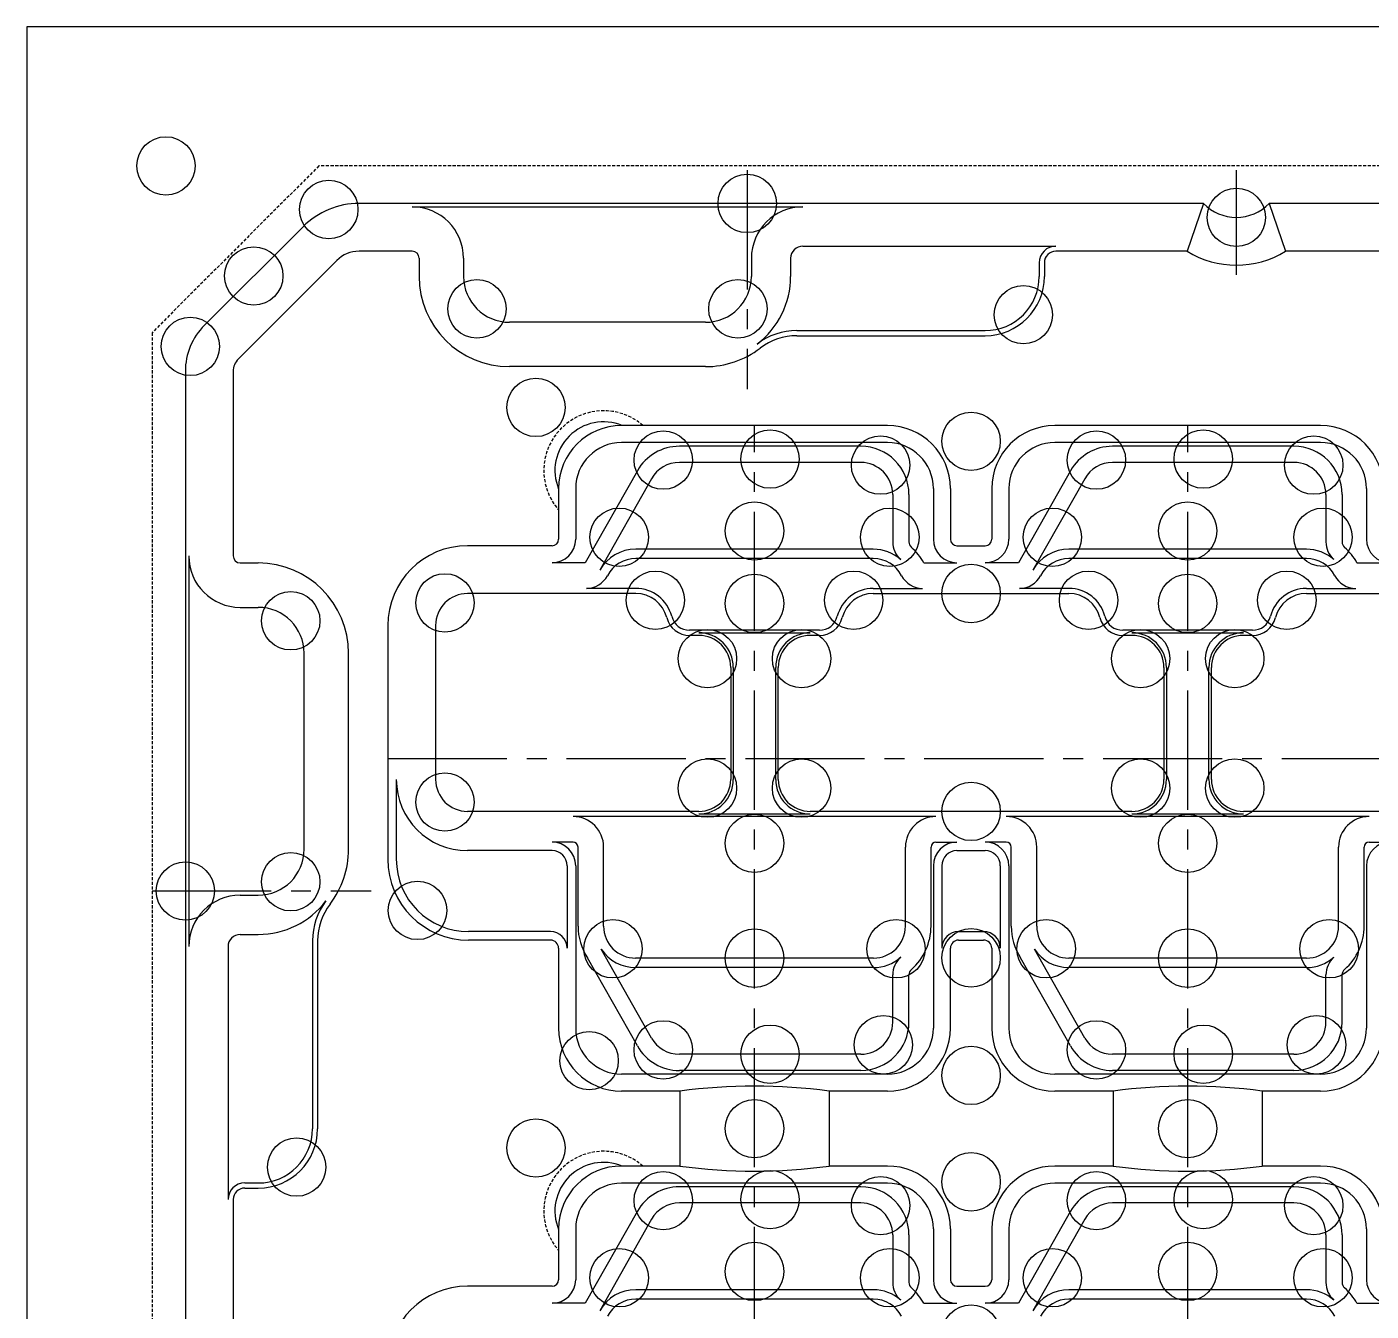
# Model space of a CAD drawing. Extents: x -808 to -24, y -277 to 138.
# Drawn here: x -692.5 to -595.8, y 40.1 to 132.5 of the extents above; entities that cross this region are included whole.
import ezdxf

# ---------------------------------------------------------------- set-up
doc = ezdxf.new("R2010")
doc.units = 0
doc.header["$LTSCALE"] = 0.45
doc.header["$MEASUREMENT"] = 0
doc.linetypes.add('CENTER2', pattern=[28.575, 19.05, -3.175, 3.175, -3.175])
doc.linetypes.add('HIDDENX2', pattern=[0.75, 0.5, -0.25])
for name, color, linetype in [('ANA 10', 7, 'CONTINUOUS'), ('ANA 11.5', 60, 'CONTINUOUS'), ('ANA 12', 6, 'CONTINUOUS'), ('ANA 13', 230, 'CONTINUOUS'), ('ANA 18.5', 30, 'CONTINUOUS'), ('ANA 28', 110, 'CONTINUOUS'), ('ANA 31 Φ8.6x5°U7', 5, 'CONTINUOUS'), ('ANA 33', 4, 'CONTINUOUS'), ('ANA 35', 140, 'CONTINUOUS'), ('ANA NEJI', 1, 'CONTINUOUS'), ('CENTER', 243, 'CENTER2'), ('DETAIL', 6, 'CONTINUOUS'), ('HIDDEN', 5, 'HIDDENX2'), ('LINE', 7, 'CONTINUOUS'), ('LINE1', 30, 'CONTINUOUS'), ('LINE2', 110, 'CONTINUOUS'), ('LINE3', 230, 'CONTINUOUS'), ('LINE6', 60, 'CONTINUOUS'), ('LINE8', 200, 'CONTINUOUS'), ('LINE9', 140, 'CONTINUOUS'), ('SECTION', 31, 'CONTINUOUS'), ('TEXT', 4, 'CONTINUOUS')]:
    doc.layers.add(name, color=color, linetype=linetype)

msp = doc.modelspace()

# ---------------------------------------------------------------- linework, layer by layer
at = {"layer": 'ANA 10'}
for centre in [(-640.7, 119.8), (-670.7913, 119.36611), (-605.525, 118.8), (-676.18446, 114.58656), (-680.74723, 109.51783), (-624.6, 91.745), (-662.43635, 91.07135), (-647.3042, 91.26149), (-633.0458, 91.26149), (-616.1542, 91.26149), (-601.8958, 91.26149), (-643.55865, 87.06135), (-636.79135, 87.06135), (-612.40865, 87.06135), (-605.64135, 87.06135), (-643.55865, 77.74865), (-636.79135, 77.74865), (-612.40865, 77.74865), (-605.64135, 77.74865), (-662.43635, 76.74865), (-624.6, 76.075), (-681.105, 70.35), (-624.6, 38.485)]:
    msp.add_circle(centre, 2.1, dxfattribs=at)
at = {"layer": 'ANA 11.5'}
for centre in [(-640.175, 91.03064), (-609.025, 91.03064), (-640.175, 73.77936), (-609.025, 73.77936)]:
    msp.add_circle(centre, 2.1, dxfattribs=at)
at = {"layer": 'ANA 12'}
for centre in [(-660.13345, 112.22155), (-641.36655, 112.22155), (-673.52655, 89.78345), (-673.52655, 71.01655)]:
    msp.add_circle(centre, 2.1, dxfattribs=at)
at = {"layer": 'ANA 13'}
for centre in [(-649.90642, 95.79114), (-640.175, 96.24555), (-630.44358, 95.79114), (-618.75642, 95.79114), (-609.025, 96.24555), (-599.29358, 95.79114), (-650.35135, 66.19365), (-629.99865, 66.19365), (-619.20135, 66.19365), (-598.84865, 66.19365), (-640.175, 65.52), (-609.025, 65.52), (-649.90642, 42.53114), (-640.175, 42.98555), (-630.44358, 42.53114), (-618.75642, 42.53114), (-609.025, 42.98555), (-599.29358, 42.53114)]:
    msp.add_circle(centre, 2.1, dxfattribs=at)
at = {"layer": 'ANA 18.5'}
for centre in [(-646.73816, 101.34058), (-639.05734, 101.41567), (-615.58816, 101.34058), (-607.90734, 101.41567), (-631.10865, 100.97998), (-599.95865, 100.97998), (-646.73816, 58.92306), (-630.90865, 59.28365), (-615.58816, 58.92306), (-599.75865, 59.28365), (-639.05734, 58.61), (-607.90734, 58.61), (-646.73816, 48.08058), (-639.05734, 48.15567), (-631.10865, 47.71998), (-615.58816, 48.08058), (-607.90734, 48.15567), (-599.95865, 47.71998)]:
    msp.add_circle(centre, 2.1, dxfattribs=at)
at = {"layer": 'ANA 28'}
for centre in [(-624.6, 102.69401), (-624.6, 65.5447), (-652.06845, 58.14655), (-624.6, 57.08599), (-624.6, 49.43401)]:
    msp.add_circle(centre, 2.1, dxfattribs=at)
at = {"layer": 'ANA 31 Φ8.6x5°U7'}
for centre in [(-655.89242, 105.12983), (-655.89242, 51.86983)]:
    msp.add_circle(centre, 2.1, dxfattribs=at)
at = {"layer": 'ANA 33'}
msp.add_circle((-664.411, 68.95304), 2.1, dxfattribs=at)
at = {"layer": 'ANA 35'}
for centre in [(-620.84228, 111.79728), (-640.175, 53.26), (-609.025, 53.26), (-673.10228, 50.49228)]:
    msp.add_circle(centre, 2.1, dxfattribs=at)
at = {"layer": 'ANA NEJI'}
msp.add_circle((-682.5, 122.5), 2.1, dxfattribs=at)
at = {"layer": 'CENTER'}
for p, q in [((-640.7, 122.195), (-640.7, 106.44006)), ((-605.525, 114.65638), (-605.525, 122.195)), ((-640.175, -103.82785), (-640.175, 103.82785)), ((-609.025, -103.82785), (-609.025, 103.82785)), ((-666.54797, 79.89), (-333.45203, 79.89)), ((-683.5, 70.35), (-667.74506, 70.35))]:
    msp.add_line(p, q, dxfattribs=at)
at = {"layer": 'DETAIL'}
for p, q in [((-664.8, 119.55443), (-636.7, 119.55443)), ((-661.1, 115.85443), (-661.1, 114.555)), ((-640.4, 115.85443), (-640.4, 114.555)), ((-643.7, 111.255), (-657.8, 111.255)), ((-680.85943, 94.45), (-680.85943, 66.35)), ((-677.15943, 90.75), (-675.86, 90.75)), ((-672.56, 73.35), (-672.56, 87.45)), ((-677.15943, 70.05), (-675.86, 70.05))]:
    msp.add_line(p, q, dxfattribs=at)
for centre, radius, start, end in [((-664.8, 115.85443), 3.7, 0, 90), ((-636.7, 115.85443), 3.7, 90, 180), ((-657.8, 114.555), 3.3, 180, 270), ((-643.7, 114.555), 3.3, 270, 0), ((-651.02748, 100.59248), 3.5, 67.5764905, 202.4235095), ((-677.15943, 94.45), 3.7, 180, 270), ((-675.86, 87.45), 3.3, 0, 90), ((-675.86, 73.35), 3.3, 270, 0), ((-677.15943, 66.35), 3.7, 90, 180), ((-651.02748, 47.33248), 3.5, 67.5764905, 202.4235095)]:
    msp.add_arc(centre, radius, start, end, dxfattribs=at)
at = {"layer": 'HIDDEN'}
msp.add_lwpolyline([(-671.5, -122.5), (-324.5, -122.5, 0.41421356), (-316.5, -114.5), (-316.5, 114.5, 0.41421356), (-324.5, 122.5), (-671.5, 122.5), (-683.5, 110.5), (-683.5, -110.5)], format="xyb", close=True, dxfattribs=at)
for centre in [(-651.02748, 100.59248), (-651.02748, 47.33248)]:
    msp.add_arc(centre, 4.3, 48.7995848, 221.2004152, dxfattribs=at)
at = {"layer": 'LINE'}
for p, q in [((-607.89143, 119.8), (-609.05713, 116.36203)), ((-603.15857, 119.8), (-601.99287, 116.36203)), ((-648.715, 91.745), (-660.81, 91.745)), ((-631.635, 91.745), (-617.565, 91.745)), ((-600.485, 91.745), (-586.415, 91.745)), ((-663.11, 89.445), (-663.11, 78.375)), ((-644.185, 88.735), (-644.83945, 88.735)), ((-635.51055, 88.735), (-636.165, 88.735)), ((-613.035, 88.735), (-613.68945, 88.735)), ((-604.36055, 88.735), (-605.015, 88.735)), ((-641.885, 86.435), (-641.885, 78.375)), ((-638.465, 78.375), (-638.465, 86.435)), ((-610.735, 86.435), (-610.735, 78.375)), ((-607.315, 78.375), (-607.315, 86.435)), ((-644.185, 76.075), (-660.81, 76.075)), ((-613.035, 76.075), (-636.165, 76.075)), ((-581.885, 76.075), (-605.015, 76.075))]:
    msp.add_line(p, q, dxfattribs=at)
msp.add_lwpolyline([(-692.5, -132.5), (-307.5, -132.5), (-307.5, 132.5), (-692.5, 132.5)], close=True, dxfattribs=at)
for points in [[(-607.89143, 119.8), (-668.61, 119.8, 0.19891237), (-672.64051, 118.13051), (-679.7284, 111.04262)], [(-679.7284, 111.04262, 0.19891237), (-681.105, 107.71921), (-681.105, 37.54143)]]:
    msp.add_lwpolyline(points, format="xyb", dxfattribs=at)
msp.add_lwpolyline([(-537.54143, 119.8), (-603.15857, 119.8)], dxfattribs=at)
for centre, radius, start, end in [((-605.525, 122.1), 3.3, 224.1843852, 315.8156148), ((-660.81, 89.445), 2.3, 90, 180), ((-648.715, 89.445), 2.3, 14.3296242, 90), ((-631.635, 89.445), 2.3, 90, 165.6703758), ((-617.565, 89.445), 2.3, 14.3296242, 90), ((-600.485, 89.445), 2.3, 90, 165.6703758), ((-644.83945, 90.435), 1.7, 194.3296242, 270), ((-635.51055, 90.435), 1.7, 270, 345.6703758), ((-613.68945, 90.435), 1.7, 194.3296242, 270), ((-604.36055, 90.435), 1.7, 270, 345.6703758), ((-644.185, 86.435), 2.3, 0, 90), ((-636.165, 86.435), 2.3, 90, 180), ((-613.035, 86.435), 2.3, 0, 90), ((-605.015, 86.435), 2.3, 90, 180), ((-660.81, 78.375), 2.3, 180, 270), ((-644.185, 78.375), 2.3, 270, 0), ((-636.165, 78.375), 2.3, 180, 270), ((-613.035, 78.375), 2.3, 270, 0), ((-605.015, 78.375), 2.3, 180, 270)]:
    msp.add_arc(centre, radius, start, end, dxfattribs=at)
at = {"layer": 'LINE1'}
for p, q in [((-632.535, 101.17), (-645.57967, 101.17)), ((-601.385, 101.17), (-614.42967, 101.17)), ((-647.58127, 100.00298), (-651.30429, 93.42563)), ((-616.43127, 100.00298), (-620.15429, 93.42563)), ((-630.235, 98.87), (-630.235, 95.4598)), ((-599.085, 98.87), (-599.085, 95.4598)), ((-631.635, 94.93532), (-648.715, 94.93532)), ((-600.485, 94.93532), (-617.565, 94.93532)), ((-647.58127, 59.77702), (-651.1947, 66.16076)), ((-616.43127, 59.77702), (-620.0447, 66.16076)), ((-631.625, 64.84468), (-648.725, 64.84468)), ((-600.475, 64.84468), (-617.575, 64.84468)), ((-630.235, 60.91), (-630.235, 64.31137)), ((-599.085, 60.91), (-599.085, 64.31137)), ((-632.535, 58.61), (-645.57967, 58.61)), ((-601.385, 58.61), (-614.42967, 58.61)), ((-632.535, 47.91), (-645.57967, 47.91)), ((-601.385, 47.91), (-614.42967, 47.91)), ((-647.58127, 46.74298), (-651.30429, 40.16563)), ((-616.43127, 46.74298), (-620.15429, 40.16563)), ((-630.235, 45.61), (-630.235, 42.1998)), ((-599.085, 45.61), (-599.085, 42.1998)), ((-631.635, 41.67532), (-648.715, 41.67532)), ((-600.485, 41.67532), (-617.565, 41.67532))]:
    msp.add_line(p, q, dxfattribs=at)
for centre, radius, start, end in [((-645.57967, 98.87), 2.3, 90, 150.4885014), ((-632.535, 98.87), 2.3, 0, 90), ((-614.42967, 98.87), 2.3, 90, 150.4885014), ((-601.385, 98.87), 2.3, 0, 90), ((-648.715, 91.96), 2.97532, 90, 150.4885014), ((-631.635, 91.96), 2.97532, 48.4665706, 90), ((-628.535, 95.4598), 1.7, 180, 228.4665706), ((-617.565, 91.96), 2.97532, 90, 150.4885014), ((-600.485, 91.96), 2.97532, 48.4665706, 90), ((-597.385, 95.4598), 1.7, 180, 228.4665706), ((-648.725, 67.82), 2.97532, 213.8947944, 270), ((-617.575, 67.82), 2.97532, 213.8947944, 270), ((-631.625, 67.82), 2.97532, 270, 311.369924), ((-628.535, 64.31137), 1.7, 131.369924, 180), ((-600.475, 67.82), 2.97532, 270, 311.369924), ((-597.385, 64.31137), 1.7, 131.369924, 180), ((-632.535, 60.91), 2.3, 270, 0), ((-601.385, 60.91), 2.3, 270, 0), ((-645.57967, 60.91), 2.3, 209.5114986, 270), ((-614.42967, 60.91), 2.3, 209.5114986, 270), ((-645.57967, 45.61), 2.3, 90, 150.4885014), ((-632.535, 45.61), 2.3, 0, 90), ((-614.42967, 45.61), 2.3, 90, 150.4885014), ((-601.385, 45.61), 2.3, 0, 90), ((-648.715, 38.7), 2.97532, 90, 150.4885014), ((-631.635, 38.7), 2.97532, 48.4665706, 90), ((-628.535, 42.1998), 1.7, 180, 228.4665706), ((-617.565, 38.7), 2.97532, 90, 150.4885014), ((-600.485, 38.7), 2.97532, 48.4665706, 90), ((-597.385, 42.1998), 1.7, 180, 228.4665706)]:
    msp.add_arc(centre, radius, start, end, dxfattribs=at)
at = {"layer": 'LINE2'}
for p, q in [((-630.615, 102.6), (-649.735, 102.6)), ((-599.465, 102.6), (-618.585, 102.6)), ((-632.535, 102.33645), (-645.57967, 102.33645)), ((-601.385, 102.33645), (-614.42967, 102.33645)), ((-648.59638, 100.57757), (-652.34493, 93.95512)), ((-617.44638, 100.57757), (-621.19493, 93.95512)), ((-653.035, 99.3), (-653.035, 95.65512)), ((-629.06855, 98.87), (-629.06855, 95.4598)), ((-627.315, 99.3), (-627.315, 95.65512)), ((-621.885, 99.3), (-621.885, 95.65512)), ((-597.91855, 98.87), (-597.91855, 95.4598)), ((-596.165, 99.3), (-596.165, 95.65512)), ((-652.34493, 93.95512), (-654.735, 93.95512)), ((-628.00544, 93.95512), (-625.615, 93.95512)), ((-621.19493, 93.95512), (-623.585, 93.95512)), ((-596.85544, 93.95512), (-594.465, 93.95512)), ((-653.225, 73.86488), (-654.735, 73.86488)), ((-652.86677, 67.82), (-652.86677, 73.50665)), ((-627.48323, 67.82), (-627.48323, 73.50665)), ((-627.125, 73.86488), (-625.615, 73.86488)), ((-622.075, 73.86488), (-623.585, 73.86488)), ((-621.71677, 67.82), (-621.71677, 73.50665)), ((-596.33323, 67.82), (-596.33323, 73.50665)), ((-595.975, 73.86488), (-594.465, 73.86488)), ((-653.035, 72.16488), (-653.035, 60.48)), ((-627.315, 72.16488), (-627.315, 60.48)), ((-621.885, 72.16488), (-621.885, 60.48)), ((-596.165, 72.16488), (-596.165, 60.48)), ((-648.59638, 59.20243), (-652.18964, 65.55052)), ((-617.44638, 59.20243), (-621.03964, 65.55052)), ((-629.06855, 60.91), (-629.06855, 64.31137)), ((-597.91855, 60.91), (-597.91855, 64.31137)), ((-630.615, 57.18), (-649.735, 57.18)), ((-632.535, 57.44355), (-645.57967, 57.44355)), ((-599.465, 57.18), (-618.585, 57.18)), ((-601.385, 57.44355), (-614.42967, 57.44355)), ((-630.615, 49.34), (-649.735, 49.34)), ((-599.465, 49.34), (-618.585, 49.34)), ((-632.535, 49.07645), (-645.57967, 49.07645)), ((-601.385, 49.07645), (-614.42967, 49.07645)), ((-648.59638, 47.31757), (-652.34493, 40.69512)), ((-617.44638, 47.31757), (-621.19493, 40.69512)), ((-653.035, 46.04), (-653.035, 42.39512)), ((-629.06855, 45.61), (-629.06855, 42.1998)), ((-627.315, 46.04), (-627.315, 42.39512)), ((-621.885, 46.04), (-621.885, 42.39512)), ((-597.91855, 45.61), (-597.91855, 42.1998)), ((-596.165, 46.04), (-596.165, 42.39512)), ((-652.34493, 40.69512), (-654.735, 40.69512)), ((-628.00544, 40.69512), (-625.615, 40.69512)), ((-621.19493, 40.69512), (-623.585, 40.69512)), ((-596.85544, 40.69512), (-594.465, 40.69512))]:
    msp.add_line(p, q, dxfattribs=at)
for centre, radius, start, end in [((-649.735, 99.3), 3.3, 90, 180), ((-630.615, 99.3), 3.3, 0, 90), ((-618.585, 99.3), 3.3, 90, 180), ((-599.465, 99.3), 3.3, 0, 90), ((-645.57967, 98.87), 3.46645, 90, 150.4885014), ((-632.535, 98.87), 3.46645, 0, 90), ((-614.42967, 98.87), 3.46645, 90, 150.4885014), ((-601.385, 98.87), 3.46645, 0, 90), ((-654.735, 95.65512), 1.7, 270, 0), ((-628.535, 95.4598), 0.53355, 180, 228.4665706), ((-631.635, 91.96), 4.14177, 28.7969998, 48.4665706), ((-625.615, 95.65512), 1.7, 180, 270), ((-623.585, 95.65512), 1.7, 270, 0), ((-597.385, 95.4598), 0.53355, 180, 228.4665706), ((-600.485, 91.96), 4.14177, 28.7969998, 48.4665706), ((-594.465, 95.65512), 1.7, 180, 270), ((-654.735, 72.16488), 1.7, 0, 90), ((-653.225, 73.50665), 0.35823, 0, 90), ((-627.125, 73.50665), 0.35823, 90, 180), ((-625.615, 72.16488), 1.7, 90, 180), ((-623.585, 72.16488), 1.7, 0, 90), ((-622.075, 73.50665), 0.35823, 0, 90), ((-595.975, 73.50665), 0.35823, 90, 180), ((-594.465, 72.16488), 1.7, 90, 180), ((-648.725, 67.82), 4.14177, 180, 213.2263763), ((-631.625, 67.82), 4.14177, 311.369924, 0), ((-617.575, 67.82), 4.14177, 180, 213.2263763), ((-600.475, 67.82), 4.14177, 311.369924, 0), ((-628.535, 64.31137), 0.53355, 131.369924, 180), ((-597.385, 64.31137), 0.53355, 131.369924, 180), ((-632.535, 60.91), 3.46645, 270, 0), ((-601.385, 60.91), 3.46645, 270, 0), ((-649.735, 60.48), 3.3, 180, 270), ((-630.615, 60.48), 3.3, 270, 0), ((-618.585, 60.48), 3.3, 180, 270), ((-599.465, 60.48), 3.3, 270, 0), ((-645.57967, 60.91), 3.46645, 209.5114986, 270), ((-614.42967, 60.91), 3.46645, 209.5114986, 270), ((-649.735, 46.04), 3.3, 90, 180), ((-630.615, 46.04), 3.3, 0, 90), ((-618.585, 46.04), 3.3, 90, 180), ((-599.465, 46.04), 3.3, 0, 90), ((-645.57967, 45.61), 3.46645, 90, 150.4885014), ((-632.535, 45.61), 3.46645, 0, 90), ((-614.42967, 45.61), 3.46645, 90, 150.4885014), ((-601.385, 45.61), 3.46645, 0, 90), ((-654.735, 42.39512), 1.7, 270, 0), ((-628.535, 42.1998), 0.53355, 180, 228.4665706), ((-631.635, 38.7), 4.14177, 28.7969998, 48.4665706), ((-625.615, 42.39512), 1.7, 180, 270), ((-623.585, 42.39512), 1.7, 270, 0), ((-597.385, 42.1998), 0.53355, 180, 228.4665706), ((-600.485, 38.7), 4.14177, 28.7969998, 48.4665706), ((-594.465, 42.39512), 1.7, 180, 270)]:
    msp.add_arc(centre, radius, start, end, dxfattribs=at)
at = {"layer": 'LINE3'}
for p, q in [((-631.635, 94.26), (-648.715, 94.26)), ((-600.485, 94.26), (-617.565, 94.26)), ((-648.715, 92.11335), (-652.25973, 92.11335)), ((-631.635, 92.11335), (-628.09027, 92.11335)), ((-617.565, 92.11335), (-621.10973, 92.11335)), ((-600.485, 92.11335), (-596.94027, 92.11335)), ((-635.51055, 89.10335), (-644.83945, 89.10335)), ((-604.36055, 89.10335), (-613.68945, 89.10335)), ((-627.125, 75.70665), (-653.225, 75.70665)), ((-595.975, 75.70665), (-622.075, 75.70665)), ((-651.025, 67.82), (-651.025, 73.50665)), ((-629.325, 67.82), (-629.325, 73.50665)), ((-619.875, 67.82), (-619.875, 73.50665)), ((-598.175, 67.82), (-598.175, 73.50665)), ((-631.625, 65.52), (-648.725, 65.52)), ((-600.475, 65.52), (-617.575, 65.52)), ((-631.635, 41), (-648.715, 41)), ((-600.485, 41), (-617.565, 41))]:
    msp.add_line(p, q, dxfattribs=at)
for centre, radius, start, end in [((-648.715, 91.96), 2.3, 90, 152.3972596), ((-631.635, 91.96), 2.3, 27.6027404, 90), ((-617.565, 91.96), 2.3, 90, 152.3972596), ((-600.485, 91.96), 2.3, 27.6027404, 90), ((-652.25973, 93.81335), 1.7, 270, 332.3972596), ((-628.09027, 93.81335), 1.7, 207.6027404, 270), ((-621.10973, 93.81335), 1.7, 270, 332.3972596), ((-596.94027, 93.81335), 1.7, 207.6027404, 270), ((-648.715, 89.445), 2.66835, 14.3296242, 90), ((-631.635, 89.445), 2.66835, 90, 165.6703758), ((-617.565, 89.445), 2.66835, 14.3296242, 90), ((-600.485, 89.445), 2.66835, 90, 165.6703758), ((-644.83945, 90.435), 1.33165, 194.3296242, 270), ((-635.51055, 90.435), 1.33165, 270, 345.6703758), ((-613.68945, 90.435), 1.33165, 194.3296242, 270), ((-604.36055, 90.435), 1.33165, 270, 345.6703758), ((-653.225, 73.50665), 2.2, 0, 90), ((-627.125, 73.50665), 2.2, 90, 180), ((-622.075, 73.50665), 2.2, 0, 90), ((-595.975, 73.50665), 2.2, 90, 180), ((-648.725, 67.82), 2.3, 180, 270), ((-631.625, 67.82), 2.3, 270, 0), ((-617.575, 67.82), 2.3, 180, 270), ((-600.475, 67.82), 2.3, 270, 0), ((-648.715, 38.7), 2.3, 90, 152.3972596), ((-631.635, 38.7), 2.3, 27.6027404, 90), ((-617.565, 38.7), 2.3, 90, 152.3972596), ((-600.485, 38.7), 2.3, 27.6027404, 90)]:
    msp.add_arc(centre, radius, start, end, dxfattribs=at)
at = {"layer": 'LINE6'}
for p, q in [((-644.185, 88.91918), (-636.165, 88.91918)), ((-613.035, 88.91918), (-605.015, 88.91918)), ((-641.70082, 86.435), (-641.70082, 78.375)), ((-638.64918, 78.375), (-638.64918, 86.435)), ((-610.55082, 86.435), (-610.55082, 78.375)), ((-607.49918, 78.375), (-607.49918, 86.435)), ((-644.185, 75.89082), (-636.165, 75.89082)), ((-613.035, 75.89082), (-605.015, 75.89082))]:
    msp.add_line(p, q, dxfattribs=at)
for centre, start, end in [((-644.185, 86.435), 0, 90), ((-636.165, 86.435), 90, 180), ((-613.035, 86.435), 0, 90), ((-605.015, 86.435), 90, 180), ((-644.185, 78.375), 270, 0), ((-636.165, 78.375), 180, 270), ((-613.035, 78.375), 270, 0), ((-605.015, 78.375), 180, 270)]:
    msp.add_arc(centre, 2.48418, start, end, dxfattribs=at)
at = {"layer": 'LINE8'}
for centre, start, end in [((-640.175, 17.04347), 82.1469066, 97.8530934), ((-609.025, 17.04347), 82.1469066, 97.8530934), ((-640.175, 89.47653), 262.1469066, 277.8530934), ((-609.025, 89.47653), 262.1469066, 277.8530934)]:
    msp.add_arc(centre, 39.27704, start, end, dxfattribs=at)
at = {"layer": 'LINE9'}
for p, q in [((-636.7, 116.73039), (-618.5, 116.73039)), ((-637.57596, 115.85443), (-637.57596, 114.555)), ((-619.7, 115.53039), (-619.7, 114.555)), ((-637.12733, 110.655), (-623.6, 110.655)), ((-677.15943, 67.22596), (-675.86, 67.22596)), ((-671.96, 66.77733), (-671.96, 53.25)), ((-678.03539, 66.35), (-678.03539, 48.15)), ((-676.83539, 49.35), (-675.86, 49.35))]:
    msp.add_line(p, q, dxfattribs=at)
for centre, radius, start, end in [((-636.7, 115.85443), 0.87596, 90, 180), ((-618.5, 115.53039), 1.2, 90, 180), ((-643.7, 114.555), 6.12404, 307.389362, 0), ((-623.6, 114.555), 3.9, 270, 0), ((-637.12733, 105.955), 4.7, 90, 127.389362), ((-675.86, 73.35), 6.12404, 270, 322.610638), ((-667.26, 66.77733), 4.7, 142.610638, 180), ((-677.15943, 66.35), 0.87596, 90, 180), ((-675.86, 53.25), 3.9, 270, 0), ((-676.83539, 48.15), 1.2, 90, 180)]:
    msp.add_arc(centre, radius, start, end, dxfattribs=at)
at = {"layer": 'SECTION'}
for p, q in [((-664.2924, 115.85443), (-664.2924, 114.555)), ((-619.33165, 115.53039), (-619.33165, 114.555)), ((-637.12733, 110.28665), (-623.6, 110.28665)), ((-643.7, 108.0626), (-657.8, 108.0626)), ((-630.615, 103.82785), (-649.735, 103.82785)), ((-599.465, 103.82785), (-618.585, 103.82785)), ((-654.26285, 99.3), (-654.26285, 95.65512)), ((-626.08715, 99.3), (-626.08715, 95.65512)), ((-623.11285, 99.3), (-623.11285, 95.65512)), ((-654.735, 95.18297), (-660.81, 95.18297)), ((-625.615, 95.18297), (-623.585, 95.18297)), ((-677.15943, 93.9424), (-675.86, 93.9424)), ((-666.54797, 89.445), (-666.54797, 72.63)), ((-669.3676, 73.35), (-669.3676, 87.45)), ((-671.59165, 66.77733), (-671.59165, 53.25)), ((-654.84892, 66.81608), (-660.73404, 66.81608)), ((-625.50108, 66.81608), (-623.69892, 66.81608)), ((-654.26285, 66.23), (-654.26285, 60.48)), ((-626.08715, 60.48), (-626.08715, 66.23)), ((-623.11285, 66.23), (-623.11285, 60.48)), ((-645.54156, 55.95215), (-649.735, 55.95215)), ((-645.54156, 55.95215), (-645.54156, 50.56785)), ((-630.615, 55.95215), (-634.80844, 55.95215)), ((-634.80844, 55.95215), (-634.80844, 50.56785)), ((-614.39156, 55.95215), (-618.585, 55.95215)), ((-614.39156, 55.95215), (-614.39156, 50.56785)), ((-599.465, 55.95215), (-603.65844, 55.95215)), ((-603.65844, 55.95215), (-603.65844, 50.56785)), ((-645.54156, 50.56785), (-649.735, 50.56785)), ((-630.615, 50.56785), (-634.80844, 50.56785)), ((-614.39156, 50.56785), (-618.585, 50.56785)), ((-599.465, 50.56785), (-603.65844, 50.56785)), ((-676.83539, 48.98165), (-675.86, 48.98165)), ((-654.26285, 46.04), (-654.26285, 42.39512)), ((-626.08715, 46.04), (-626.08715, 42.39512)), ((-623.11285, 46.04), (-623.11285, 42.39512)), ((-654.735, 41.92297), (-660.81, 41.92297)), ((-625.615, 41.92297), (-623.585, 41.92297))]:
    msp.add_line(p, q, dxfattribs=at)
for points in [[(-664.8, 116.36203), (-668.61, 116.36203, 0.19891237), (-670.2095, 115.6995), (-677.29739, 108.61161)], [(-677.29739, 108.61161, 0.19891237), (-677.66703, 107.71921), (-677.66703, 94.45)]]:
    msp.add_lwpolyline(points, format="xyb", dxfattribs=at)
for points in [[(-609.05713, 116.36203), (-618.5, 116.36203)], [(-594.45, 116.36203), (-601.99287, 116.36203)], [(-677.66703, 48.15), (-677.66703, 38.70713)]]:
    msp.add_lwpolyline(points, dxfattribs=at)
for centre, radius, start, end in [((-664.8, 115.85443), 0.5076, 0, 90), ((-618.5, 115.53039), 0.83165, 90, 180), ((-605.525, 122.1), 6.73797, 238.3847345, 301.6152655), ((-657.8, 114.555), 6.4924, 180, 270), ((-623.6, 114.555), 4.26835, 270, 0), ((-637.12733, 105.955), 4.33165, 90, 127.389362), ((-643.7, 114.555), 6.4924, 270, 307.389362), ((-649.735, 99.3), 4.52785, 90, 180), ((-630.615, 99.3), 4.52785, 0, 90), ((-618.585, 99.3), 4.52785, 90, 180), ((-599.465, 99.3), 4.52785, 0, 90), ((-660.81, 89.445), 5.73797, 90, 180), ((-654.735, 95.65512), 0.47215, 270, 0), ((-625.615, 95.65512), 0.47215, 180, 270), ((-623.585, 95.65512), 0.47215, 270, 0), ((-677.15943, 94.45), 0.5076, 180, 270), ((-675.86, 87.45), 6.4924, 0, 90), ((-675.86, 73.35), 6.4924, 322.610638, 0), ((-660.73404, 72.63), 5.81392, 180, 270), ((-667.26, 66.77733), 4.33165, 142.610638, 180), ((-654.84892, 66.23), 0.58608, 0, 90), ((-625.50108, 66.23), 0.58608, 90, 180), ((-623.69892, 66.23), 0.58608, 0, 90), ((-649.735, 60.48), 4.52785, 180, 270), ((-630.615, 60.48), 4.52785, 270, 0), ((-618.585, 60.48), 4.52785, 180, 270), ((-599.465, 60.48), 4.52785, 270, 0), ((-675.86, 53.25), 4.26835, 270, 0), ((-649.735, 46.04), 4.52785, 90, 180), ((-630.615, 46.04), 4.52785, 0, 90), ((-618.585, 46.04), 4.52785, 90, 180), ((-599.465, 46.04), 4.52785, 0, 90), ((-676.83539, 48.15), 0.83165, 90, 180), ((-660.81, 36.185), 5.73797, 90, 180), ((-654.735, 42.39512), 0.47215, 270, 0), ((-625.615, 42.39512), 0.47215, 180, 270), ((-623.585, 42.39512), 0.47215, 270, 0)]:
    msp.add_arc(centre, radius, start, end, dxfattribs=at)
at = {"layer": 'TEXT'}
for p, q in [((-665.93404, 78.375), (-665.93404, 72.63)), ((-654.735, 73.25096), (-660.81, 73.25096)), ((-625.615, 73.25096), (-623.585, 73.25096)), ((-653.64892, 72.16488), (-653.64892, 66.23)), ((-626.70108, 72.16488), (-626.70108, 66.23)), ((-622.49892, 72.16488), (-622.49892, 66.23)), ((-654.84892, 67.43), (-660.73404, 67.43)), ((-625.50108, 67.43), (-623.69892, 67.43))]:
    msp.add_line(p, q, dxfattribs=at)
for centre, radius, start, end in [((-660.81, 78.375), 5.12404, 180, 270), ((-660.73404, 72.63), 5.2, 180, 270), ((-654.735, 72.16488), 1.08608, 0, 90), ((-625.615, 72.16488), 1.08608, 90, 180), ((-623.585, 72.16488), 1.08608, 0, 90), ((-654.84892, 66.23), 1.2, 0, 90), ((-625.50108, 66.23), 1.2, 90, 180), ((-623.69892, 66.23), 1.2, 0, 90)]:
    msp.add_arc(centre, radius, start, end, dxfattribs=at)

doc.saveas('drawing.dxf')
